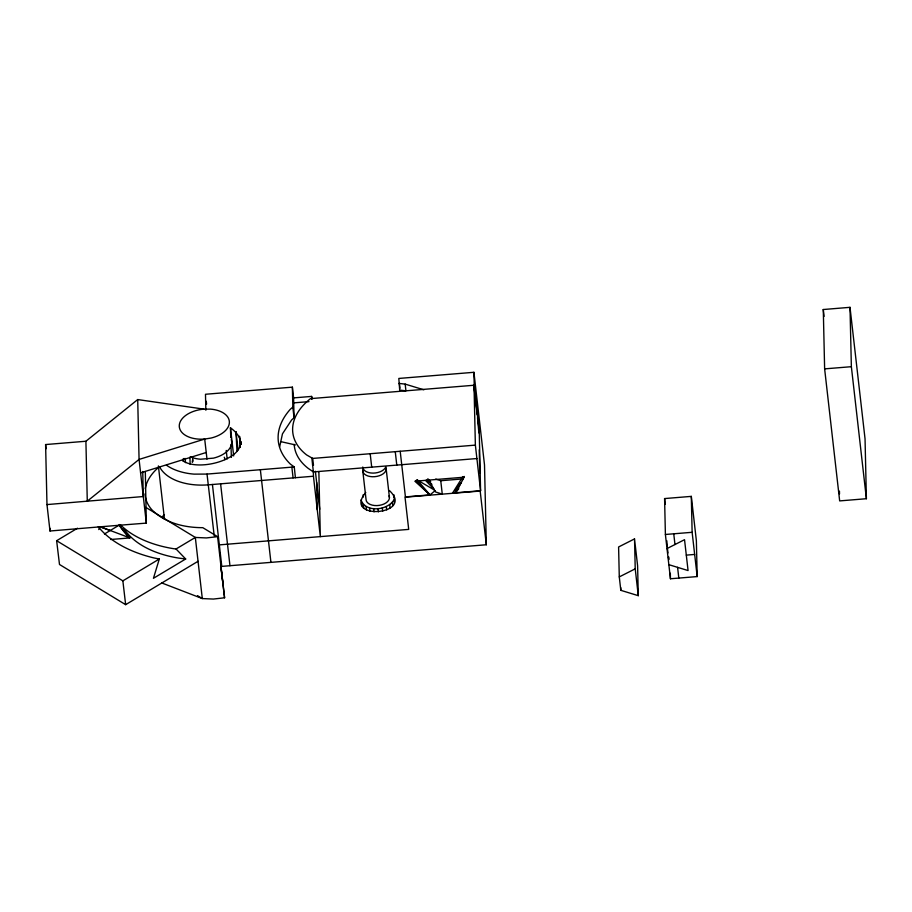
<?xml version="1.0" encoding="UTF-8"?>
<svg xmlns="http://www.w3.org/2000/svg" width="912" height="912" viewBox="0 0 912 912"><rect width="100%" height="100%" fill="white"/><g stroke="black" fill="none" stroke-linecap="round" stroke-linejoin="round"><path stroke-width="1.37" d="M389.401 490.531C415.473 515.36 341.943 520.798 365.769 492.469M394.326 503.173L394.451 497.188M279.619 446.96L282.469 433.838L291.646 419.908L294.052 417.844L293.607 397.894L292.376 387.155L205.485 394.269L205.85 410.229M98.234 526.703A125.115 74.225 -6.5 0 0 153.854 557.916L159.304 559.022L153.444 578.299L185.683 558.988L176.039 548.99L173.12 548.614A104.983 62.278 -6.5 0 1 120.612 524.981M474.012 385.252L475.369 445.124L312.702 458.428L306.683 454.974A77.349 45.885 -6.5 0 1 310.49 398.635L474.012 385.252L479.222 430.886L480.578 490.747L455.031 492.845L456.923 490.907L464.06 477.204L414.88 481.228L429.997 494.885L435.298 490.553M462.361 479.929L464.151 476.429M98.758 529.576L100.172 526.691L129.926 537.92L118.913 525.278L50 531.001L46.979 504.587L45.6 444.554L85.91 441.248L137.712 399.559L203.946 409.135L210.444 409.112A25.171 14.934 -6.5 0 1 229.379 422.028A25.171 14.934 -6.5 0 1 211.174 438.022L204.698 439.06L139.069 459.431L87.278 501.178L46.979 504.587M455.031 492.845L461.005 482.744M462.874 476.634L452.398 493.312L460.571 483.44M361.038 499.924C365.484 513 387.782 510.526 393.95 499.81M292.376 387.155L292.832 407.105L290.415 409.169A92.283 54.743 -6.5 0 0 290.426 464.14L294.257 466.944L295.408 477.717M104.435 533.999L118.913 525.278L146.342 523.112L145.316 471.504M198.052 561.29L125.651 604.667L59.497 564.482L56.635 540.713L77.486 528.219M56.635 540.713L122.858 580.853L159.304 559.022M176.039 548.99L195.328 537.442L206.386 537.932L217.603 536.666L224.58 597.793L213.374 599.059L202.304 598.568L161.846 582.985M434.089 489.847L417.16 479.929L416.02 480.578L429.997 494.885L405.418 496.903L400.197 451.269M634.535 538.901L618.598 546.972L619.282 576.908L620.81 590.326L638.286 595.673L637.602 565.736L634.535 538.901L635.219 568.837L638.286 595.673M667.003 548.568L684.536 539.687L688.07 570.559L668.849 564.676M619.282 576.908L635.219 568.837M140.596 472.849L206.237 452.489M190.38 456.844A25.171 14.934 -6.5 0 0 200.503 459.226L213.476 458.143A25.171 14.934 -6.5 0 0 231.238 439.584M166.474 465.177A50.331 29.857 -6.5 0 0 194.028 474.126L207.024 474.08L294.257 466.944M313.318 470.763L313.443 476.235L208.381 484.831A50.331 29.857 -6.5 0 1 159.475 466.613M823.285 309.521L850.007 307.333L865.043 438.854L866.4 498.716L839.667 500.905L824.63 368.87L823.285 309.521L824.072 316.407M212.428 484.489L221.787 566.386L486.324 544.76L484.511 464.938L473.921 372.301L398.818 378.446L399.695 390.119L405.931 390.815L405.167 384.112L398.932 383.405M293.607 397.894L311.63 396.412L311.95 399.228M293.71 402.876L308.963 401.633M824.63 368.87L851.363 366.692L850.007 307.333M313.466 465.143L312.611 465.211L312.599 464.641L313.466 465.143L312.702 458.428M311.836 457.927L313.375 471.926L476.908 458.542M435.708 479.074L440.747 480.715L460.993 479.062M110.728 539.494L129.926 537.92L126.54 534.193M664.586 498.568L691.307 496.379L696.369 540.656L697.19 576.578L670.457 578.767L665.395 534.478L664.586 498.568L665.224 504.199M665.395 534.478L692.128 532.3L691.307 496.379M686.303 555.123L694.659 554.439M219.325 544.874L408.701 529.393L405.019 497.188L480.179 491.044L486.324 544.76M185.683 558.988L178.205 558.019A95.749 56.806 -6.5 0 1 124.043 528.8M280.782 441.625L295.465 444.942M405.167 384.112L423.863 389.8M100.183 526.885L110.204 530.522M182.503 460.571C201.506 474.434 264.913 453.253 230.451 427.762L230.759 437.646M217.603 536.666L202.806 527.672C184.52 527.695 165.152 523.066 151.871 509.797A67.112 39.809 -6.5 0 1 144.997 493.916M145.852 507.391L195.328 537.442L202.304 598.568L197.494 595.639M426.314 480.031L431.843 484.238M427.819 478.777L430.681 481.684M425.733 480.635L434.34 489.562M417.16 479.929L429.997 494.885M428.845 479.815L435.343 491.876L442.274 494.144L440.747 480.715M207.024 474.08L214.217 535.834M220.75 565.041L223.052 584.364M220.841 566.238L224.58 597.793M122.858 580.853L125.651 604.667M692.128 532.3L697.19 576.578M673.751 533.794L674.971 544.532M677.582 567.344L678.813 578.083M667.196 546.265L666.832 540.77M667.504 548.956L667.972 552.98M668.428 557.004L668.735 559.683L668.667 556.879M477.181 414.778L474.32 389.755L473.921 372.301M477.5 417.559L478.868 432.904M475.369 445.124L480.578 490.747M399.456 384.02L399.935 388.204M395.261 451.679L396.788 465.097M393.824 494.646L394.212 498.009M392.331 502.352L392.719 505.715M386.152 468.745L389.447 497.599M389.732 504.644L390.108 507.995M386.3 506.513L386.688 509.865M382.299 507.836L382.687 511.187M377.978 508.531L378.366 511.883M370.181 453.731L371.708 467.149M373.646 508.543L374.034 511.906M369.599 507.881L369.987 511.233M362.759 470.66L366.054 499.514A11.742 6.965 -6.5 0 0 379.438 505.351A11.742 6.965 -6.5 0 0 389.002 495.82M366.1 506.582L366.487 509.933M363.17 494.749L363.421 496.994M363.398 504.735L363.785 508.087M361.676 502.466L362.053 505.818M315.37 471.242L319.713 509.261M313.443 476.235L320.34 536.632L318.858 471.572M292.832 407.105L294.052 417.844M291.863 467.172L293.083 477.899M260.353 469.714L270.932 562.396M241.053 444.247L240.734 441.431L241.03 444.269M240.278 443.278L239.48 436.232L240.335 447.45M238.066 449.89L235.969 431.57L236.995 451.406M230.451 427.762L233.677 455.943M226.21 450.448L227.179 458.896M220.601 483.827L229.961 565.725M206.283 401.28L206.602 404.096M207.001 459.192L204.698 439.06A25.171 14.934 -6.5 0 1 179.265 426.178A25.171 14.934 -6.5 0 1 203.946 409.135M192.603 458.804L192.922 461.632M185.079 458.394L185.558 462.623M158.38 465.907L164.491 519.395M146.342 523.112L139.069 459.431L137.712 399.559M45.6 444.554L46.079 448.738M851.363 366.692L866.4 498.716M183.312 458.531L183.449 461.369M230.975 444.703L231.363 457.402M189.935 457.265L190.141 464.276M839.45 491.158L839.507 493.939M670.331 573.238L670.457 578.767M620.753 587.613L620.81 590.326M479.245 449.821L479.78 473.351M316.646 482.425L317.273 509.785M313.375 471.926L308.21 468.392A77.349 45.885 -6.5 0 1 294.188 444.372M311.63 396.412L311.687 398.909M142.739 471.47L143.309 496.538L87.278 501.178L85.91 441.248M49.932 528.208L50 531.001M458.782 488.695A94.495 56.065 -6.5 0 1 456.923 490.907M362.771 467.012A11.742 6.965 -6.5 0 0 373.099 473.111A11.742 6.965 -6.5 0 0 385.81 466.944A11.742 6.965 -6.5 0 1 374.615 476.691A11.742 6.965 -6.5 0 1 363.113 468.814M145.27 488.684A67.112 39.809 -6.5 0 1 158.973 467.058M161.641 517.275A67.112 39.809 -6.5 0 1 164.422 514.767M129.116 537.259A98.2 58.254 -6.5 0 1 119.312 524.537M192.284 462.327A16.359 9.701 -6.5 0 1 192.785 459.773M224.249 457.197A16.359 9.701 -6.5 0 1 224.865 459.671"/></g></svg>
